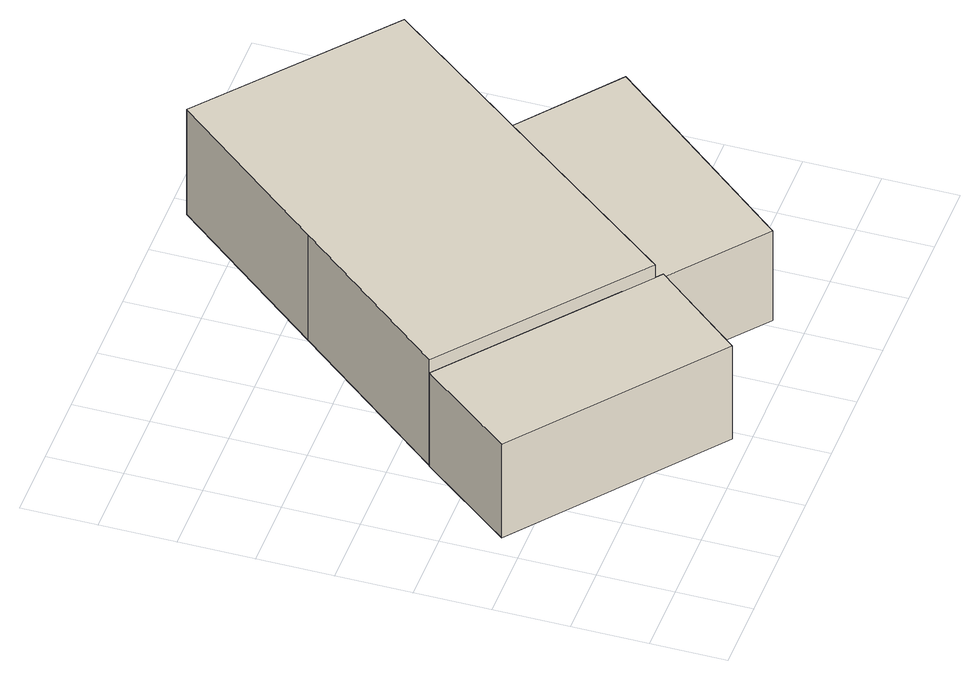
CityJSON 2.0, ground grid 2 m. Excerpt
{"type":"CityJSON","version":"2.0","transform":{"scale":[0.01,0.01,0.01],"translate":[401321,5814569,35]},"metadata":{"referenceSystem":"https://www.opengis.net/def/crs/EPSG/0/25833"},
"CityObjects":{
"building1":{"type":"Building","attributes":{"Gemeindeschluessel":"11000009","BezugspunktDach":"2200","function":"51009_1610","measuredHeight":3.27,"storeysAboveGround":0},"address":[{"country":"Germany","locality":"Berlin"}],"geometry":[{"type":"Solid","lod":"1","boundaries":[[[[0,1,2,3]],[[4,5,6,7]],[[4,7,3,2]],[[5,4,2,1]],[[6,5,1,0]],[[7,6,0,3]]]]}]},
"building2":{"type":"Building","attributes":{"Gemeindeschluessel":"11000009","function":"31001_1310"},"address":[{"country":"Germany","locality":"Berlin","thoroughfareNumber":"2","thoroughfareName":"Rudolf-Rühl-Allee"}],"children":["building2-1","building2-2"]},
"building2-1":{"type":"BuildingPart","attributes":{"BezugspunktDach":"2200","measuredHeight":3.87,"storeysAboveGround":1},"parents":["building2"],"geometry":[{"type":"MultiSurface","lod":"1","boundaries":[[[8,9,10,11,12,13,14]],[[15,16,17,18,19,20,21]],[[15,21,14,13]],[[16,15,13,12]],[[17,16,12,11]],[[18,17,11,10]],[[22,23,10,9]],[[20,24,22,19,9,8]],[[21,20,8,14]],[[19,18,23,22]],[[19,22,24,20,25]]]}]},
"building2-2":{"type":"BuildingPart","attributes":{"BezugspunktDach":"2200","measuredHeight":2.86,"storeysAboveGround":1},"parents":["building2"],"geometry":[{"type":"MultiSurface","lod":"1","boundaries":[[[26,27,23,24]],[[18,28,29,20]],[[28,18,23,27]],[[29,28,27,26]],[[20,29,26,24]],[[19,22,23,18]],[[20,24,22,19]]]}]}
},
"vertices":[
[578,45,394],[778,285,394],[256,709,394],[60,461,394],[256,709,96],[778,285,96],[578,45,96],[60,461,96],
[759,300,435],[1093,728,435],[1169,825,435],[1428,1156,435],[951,1552,435],[603,1130,435],[256,709,435],[603,1130,98],[951,1552,98],[1428,1156,98],[1169,825,98],[1093,728,98],[759,300,98],[256,709,98],[1093,728,384],[1169,825,384],[759,300,384],[926,514,98],
[1021,87,384],[1450,601,384],[1450,601,98],[1021,87,98]
]}
